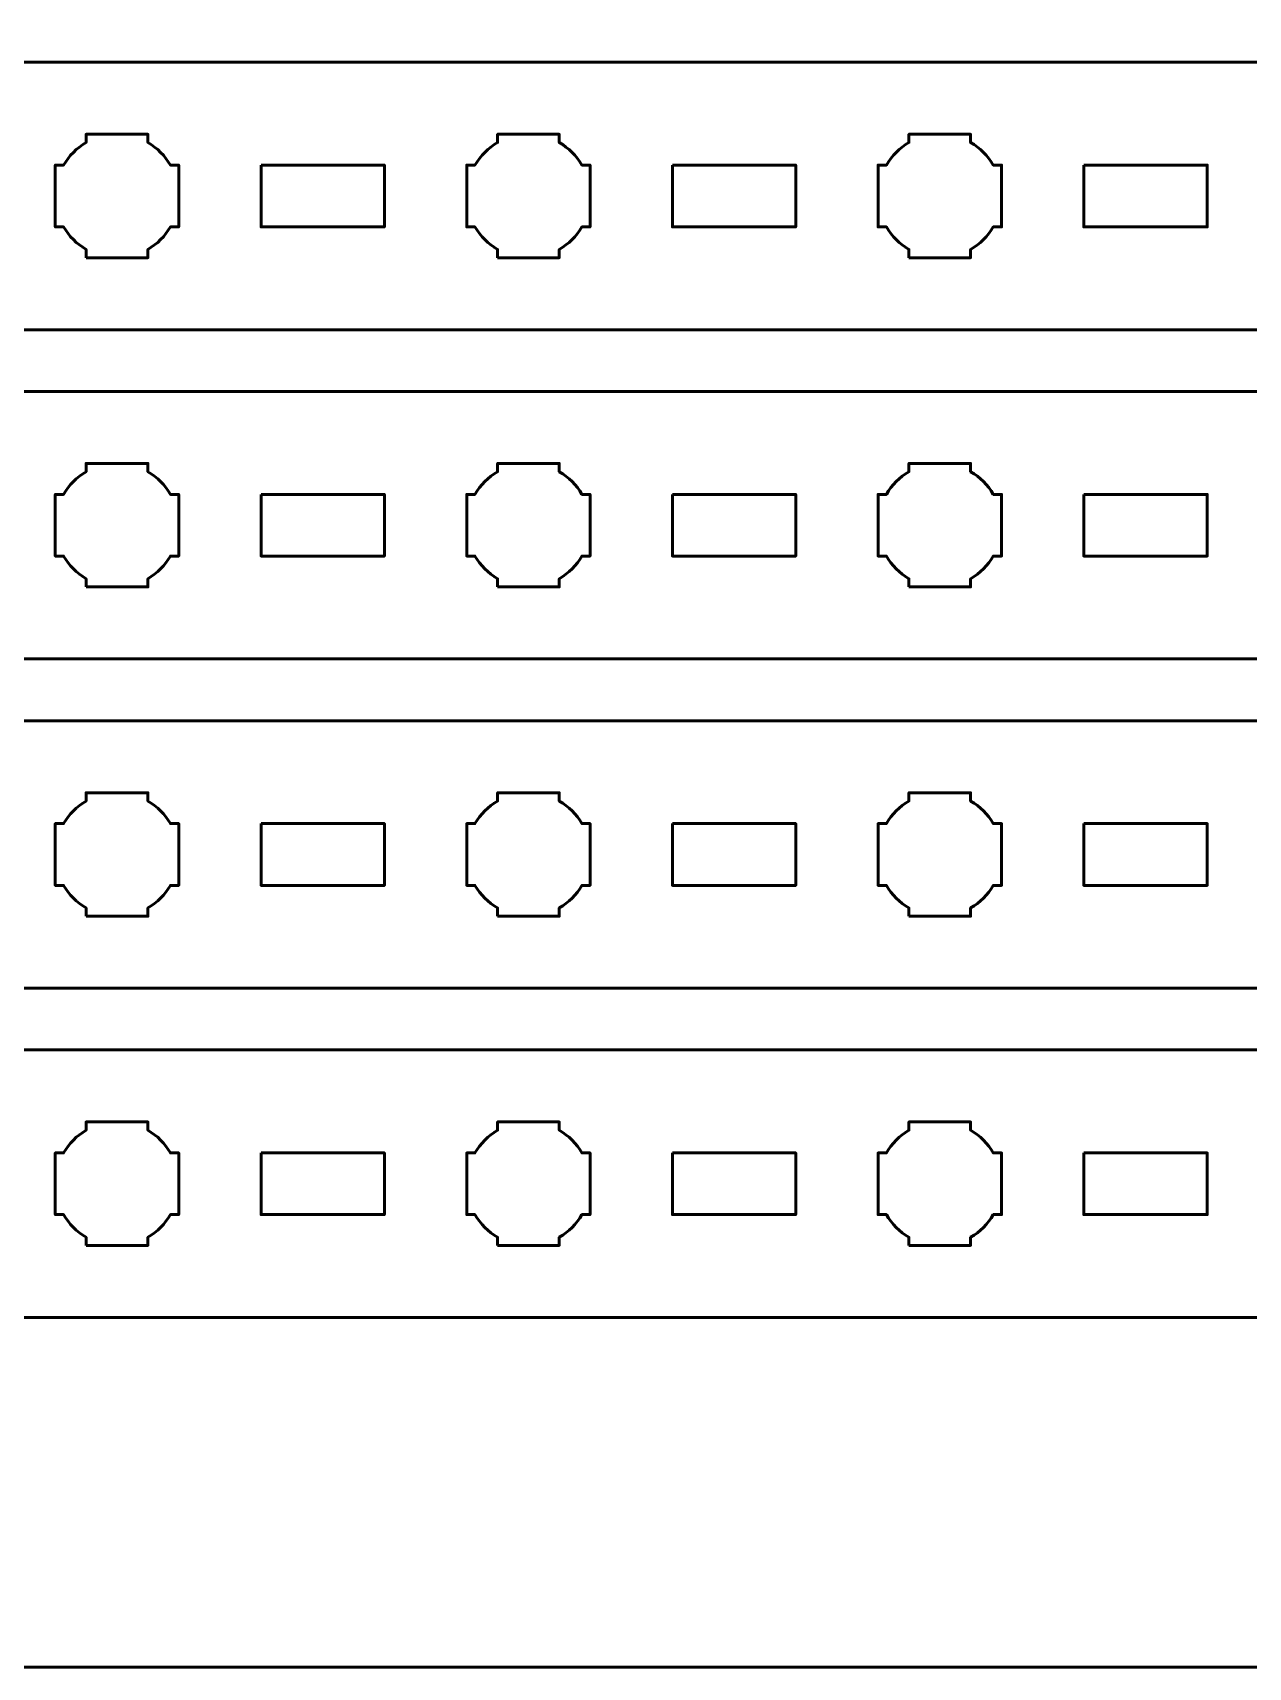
# Model space of a CAD drawing. Header units: centimetres. Extents: x -21 to 0, y -29.7 to 0.
# Drawn here: x -15.91 to -10, y -29.7 to -21.76 of the extents above; entities that cross this region are included whole.
import ezdxf

# ---------------------------------------------------------------- set-up
doc = ezdxf.new("R2010")
doc.units = ezdxf.units.CM
doc.header["$MEASUREMENT"] = 0
doc.layers.add('Layer 1', color=7, linetype='Continuous')

msp = doc.modelspace()

# ---------------------------------------------------------------- linework, layer by layer
at = {"layer": 'Layer 1', "color": 1, "lineweight": 53}
msp.add_open_spline([(-21.00003, -29.19995), (-21.00003, -29.19995), (-21.00003, -5.89992), (-21.00003, -5.89992), (-21.00003, -5.89992), (-21.00003, -5.81709), (-20.93286, -5.74992), (-20.85003, -5.74992), (-20.85003, -5.74992), (-20.7672, -5.74992), (-20.70003, -5.68275), (-20.70003, -5.59992), (-20.70003, -5.59992), (-20.70003, -5.51709), (-20.7672, -5.44992), (-20.85003, -5.44992), (-20.85003, -5.44992), (-20.93286, -5.44992), (-21.00003, -5.38275), (-21.00003, -5.29992), (-21.00003, -5.29992), (-21.00003, -5.21709), (-20.93286, -5.14992), (-20.85003, -5.14992), (-20.85003, -5.14992), (-20.7672, -5.14992), (-20.70003, -5.08275), (-20.70003, -4.99992), (-20.70003, -4.99992), (-20.70003, -4.91709), (-20.7672, -4.84992), (-20.85003, -4.84992), (-20.85003, -4.84992), (-20.93286, -4.84992), (-21.00003, -4.78275), (-21.00003, -4.69992), (-21.00003, -4.69992), (-21.00003, -4.61709), (-20.93286, -4.54992), (-20.85003, -4.54992), (-20.85003, -4.54992), (-20.7672, -4.54992), (-20.70003, -4.48275), (-20.70003, -4.39992), (-20.70003, -4.39992), (-20.70003, -4.31709), (-20.7672, -4.24992), (-20.85003, -4.24992), (-20.85003, -4.24992), (-20.93286, -4.24992), (-21.00003, -4.18275), (-21.00003, -4.09992), (-21.00003, -4.09992), (-21.00003, -4.01709), (-20.93286, -3.94992), (-20.85003, -3.94992), (-20.85003, -3.94992), (-20.7672, -3.94992), (-20.70003, -3.88275), (-20.70003, -3.79992), (-20.70003, -3.79992), (-20.70003, -3.71709), (-20.7672, -3.64992), (-20.85003, -3.64992), (-20.85003, -3.64992), (-20.93286, -3.64992), (-21.00003, -3.58275), (-21.00003, -3.49992), (-21.00003, -3.49992), (-21.00003, -3.41709), (-20.93286, -3.34992), (-20.85003, -3.34992), (-20.85003, -3.34992), (-20.7672, -3.34992), (-20.70003, -3.28275), (-20.70003, -3.19992), (-20.70003, -3.19992), (-20.70003, -3.11709), (-20.7672, -3.04992), (-20.85003, -3.04992), (-20.85003, -3.04992), (-20.93286, -3.04992), (-21.00003, -2.98275), (-21.00003, -2.89992), (-21.00003, -2.89992), (-21.00003, -2.81709), (-20.93286, -2.74992), (-20.85003, -2.74992), (-20.85003, -2.74992), (-20.7672, -2.74992), (-20.70003, -2.68275), (-20.70003, -2.59992), (-20.70003, -2.59992), (-20.70003, -2.51709), (-20.7672, -2.44992), (-20.85003, -2.44992), (-20.85003, -2.44992), (-20.93286, -2.44992), (-21.00003, -2.38275), (-21.00003, -2.29992), (-21.00003, -2.29992), (-21.00003, -2.21709), (-20.93286, -2.14992), (-20.85003, -2.14992), (-20.85003, -2.14992), (-20.7672, -2.14992), (-20.70003, -2.08275), (-20.70003, -1.99992), (-20.70003, -1.99992), (-20.70003, -1.91709), (-20.7672, -1.84992), (-20.85003, -1.84992), (-20.85003, -1.84992), (-20.93286, -1.84992), (-21.00003, -1.78275), (-21.00003, -1.69992), (-21.00003, -1.69992), (-21.00003, -1.61709), (-20.93286, -1.54992), (-20.85003, -1.54992), (-20.85003, -1.54992), (-20.7672, -1.54992), (-20.70003, -1.48275), (-20.70003, -1.39992), (-20.70003, -1.39992), (-20.70003, -1.31709), (-20.7672, -1.24992), (-20.85003, -1.24992), (-20.85003, -1.24992), (-20.93286, -1.24992), (-21.00003, -1.18275), (-21.00003, -1.09992), (-21.00003, -1.09992), (-21.00003, -1.09992), (-21.00003, -0.49992), (-21.00003, -0.49992), (-21.00003, -0.49992), (-21.00003, -0.22295), (-20.77694, 0.00004), (-20.49994, 0.00004), (-20.49994, 0.00004), (-20.49994, 0.00004), (-0.50008, 0.00004), (-0.50008, 0.00004), (-0.50008, 0.00004), (-0.22294, 0.00004), (0.00002, -0.22295), (0.00002, -0.49992), (0.00002, -0.49992), (0.00002, -0.49992), (0.00002, -29.19995), (0.00002, -29.19995), (0.00002, -29.19995), (0.00002, -29.47695), (-0.22294, -29.70004), (-0.50008, -29.70004), (-0.50008, -29.70004), (-0.50008, -29.70004), (-20.49994, -29.70004), (-20.49994, -29.70004), (-20.49994, -29.70004), (-20.77694, -29.70004), (-21.00003, -29.47695), (-21.00003, -29.19995)], degree=3, knots=[0, 0, 0, 0, 0.0243902, 0.0243902, 0.0243902, 0.0243902, 0.0487805, 0.0487805, 0.0487805, 0.0487805, 0.0731707, 0.0731707, 0.0731707, 0.0731707, 0.097561, 0.097561, 0.097561, 0.097561, 0.1219512, 0.1219512, 0.1219512, 0.1219512, 0.1463415, 0.1463415, 0.1463415, 0.1463415, 0.1707317, 0.1707317, 0.1707317, 0.1707317, 0.195122, 0.195122, 0.195122, 0.195122, 0.2195122, 0.2195122, 0.2195122, 0.2195122, 0.2439024, 0.2439024, 0.2439024, 0.2439024, 0.2682927, 0.2682927, 0.2682927, 0.2682927, 0.2926829, 0.2926829, 0.2926829, 0.2926829, 0.3170732, 0.3170732, 0.3170732, 0.3170732, 0.3414634, 0.3414634, 0.3414634, 0.3414634, 0.3658537, 0.3658537, 0.3658537, 0.3658537, 0.3902439, 0.3902439, 0.3902439, 0.3902439, 0.4146341, 0.4146341, 0.4146341, 0.4146341, 0.4390244, 0.4390244, 0.4390244, 0.4390244, 0.4634146, 0.4634146, 0.4634146, 0.4634146, 0.4878049, 0.4878049, 0.4878049, 0.4878049, 0.5121951, 0.5121951, 0.5121951, 0.5121951, 0.5365854, 0.5365854, 0.5365854, 0.5365854, 0.5609756, 0.5609756, 0.5609756, 0.5609756, 0.5853659, 0.5853659, 0.5853659, 0.5853659, 0.6097561, 0.6097561, 0.6097561, 0.6097561, 0.6341463, 0.6341463, 0.6341463, 0.6341463, 0.6585366, 0.6585366, 0.6585366, 0.6585366, 0.6829268, 0.6829268, 0.6829268, 0.6829268, 0.7073171, 0.7073171, 0.7073171, 0.7073171, 0.7317073, 0.7317073, 0.7317073, 0.7317073, 0.7560976, 0.7560976, 0.7560976, 0.7560976, 0.7804878, 0.7804878, 0.7804878, 0.7804878, 0.804878, 0.804878, 0.804878, 0.804878, 0.8292683, 0.8292683, 0.8292683, 0.8292683, 0.8536585, 0.8536585, 0.8536585, 0.8536585, 0.8780488, 0.8780488, 0.8780488, 0.8780488, 0.902439, 0.902439, 0.902439, 0.902439, 0.9268293, 0.9268293, 0.9268293, 0.9268293, 0.9512195, 0.9512195, 0.9512195, 0.9512195, 0.9756098, 0.9756098, 0.9756098, 0.9756098, 1, 1, 1, 1], dxfattribs=at)
at = {"layer": 'Layer 1', "color": 3, "lineweight": 53}
for points in [[(-19.64997, -21.89999), (-19.64997, -21.89999), (-1.35004, -21.89999), (-1.35004, -21.89999), (-1.35004, -21.89999), (-1.07304, -21.89999), (-0.84994, -22.12308), (-0.84994, -22.40008), (-0.84994, -22.40008), (-0.84994, -22.40008), (-0.84994, -22.70009), (-0.84994, -22.70009), (-0.84994, -22.70009), (-0.84994, -22.97705), (-1.07304, -23.20001), (-1.35004, -23.20001), (-1.35004, -23.20001), (-1.35004, -23.20001), (-19.64997, -23.20001), (-19.64997, -23.20001), (-19.64997, -23.20001), (-19.92697, -23.20001), (-20.15006, -22.97705), (-20.15006, -22.70009), (-20.15006, -22.70009), (-20.15006, -22.70009), (-20.15006, -22.40008), (-20.15006, -22.40008), (-20.15006, -22.40008), (-20.15006, -22.12308), (-19.92697, -21.89999), (-19.64997, -21.89999)], [(-19.64997, -23.49999), (-19.64997, -23.49999), (-1.35004, -23.49999), (-1.35004, -23.49999), (-1.35004, -23.49999), (-1.07304, -23.49999), (-0.84994, -23.72308), (-0.84994, -24.00008), (-0.84994, -24.00008), (-0.84994, -24.00008), (-0.84994, -24.30009), (-0.84994, -24.30009), (-0.84994, -24.30009), (-0.84994, -24.57705), (-1.07304, -24.80001), (-1.35004, -24.80001), (-1.35004, -24.80001), (-1.35004, -24.80001), (-19.64997, -24.80001), (-19.64997, -24.80001), (-19.64997, -24.80001), (-19.92697, -24.80001), (-20.15006, -24.57705), (-20.15006, -24.30009), (-20.15006, -24.30009), (-20.15006, -24.30009), (-20.15006, -24.00008), (-20.15006, -24.00008), (-20.15006, -24.00008), (-20.15006, -23.72308), (-19.92697, -23.49999), (-19.64997, -23.49999)], [(-19.64997, -25.09999), (-19.64997, -25.09999), (-1.35004, -25.09999), (-1.35004, -25.09999), (-1.35004, -25.09999), (-1.07304, -25.09999), (-0.84994, -25.32308), (-0.84994, -25.60008), (-0.84994, -25.60008), (-0.84994, -25.60008), (-0.84994, -25.90009), (-0.84994, -25.90009), (-0.84994, -25.90009), (-0.84994, -26.17705), (-1.07304, -26.40001), (-1.35004, -26.40001), (-1.35004, -26.40001), (-1.35004, -26.40001), (-19.64997, -26.40001), (-19.64997, -26.40001), (-19.64997, -26.40001), (-19.92697, -26.40001), (-20.15006, -26.17705), (-20.15006, -25.90009), (-20.15006, -25.90009), (-20.15006, -25.90009), (-20.15006, -25.60008), (-20.15006, -25.60008), (-20.15006, -25.60008), (-20.15006, -25.32308), (-19.92697, -25.09999), (-19.64997, -25.09999)], [(-19.64997, -26.69999), (-19.64997, -26.69999), (-1.35004, -26.69999), (-1.35004, -26.69999), (-1.35004, -26.69999), (-1.07304, -26.69999), (-0.84994, -26.92308), (-0.84994, -27.20008), (-0.84994, -27.20008), (-0.84994, -27.20008), (-0.84994, -27.50009), (-0.84994, -27.50009), (-0.84994, -27.50009), (-0.84994, -27.77705), (-1.07304, -28.00001), (-1.35004, -28.00001), (-1.35004, -28.00001), (-1.35004, -28.00001), (-19.64997, -28.00001), (-19.64997, -28.00001), (-19.64997, -28.00001), (-19.92697, -28.00001), (-20.15006, -27.77705), (-20.15006, -27.50009), (-20.15006, -27.50009), (-20.15006, -27.50009), (-20.15006, -27.20008), (-20.15006, -27.20008), (-20.15006, -27.20008), (-20.15006, -26.92308), (-19.92697, -26.69999), (-19.64997, -26.69999)]]:
    msp.add_open_spline(points, degree=3, knots=[0, 0, 0, 0, 0.125, 0.125, 0.125, 0.125, 0.25, 0.25, 0.25, 0.25, 0.375, 0.375, 0.375, 0.375, 0.5, 0.5, 0.5, 0.5, 0.625, 0.625, 0.625, 0.625, 0.75, 0.75, 0.75, 0.75, 0.875, 0.875, 0.875, 0.875, 1, 1, 1, 1], dxfattribs=at)
at = {"layer": 'Layer 1', "lineweight": 53}
for points, knots in [([(-15.6501, -22.85002), (-15.6501, -22.85002), (-15.6501, -22.80991), (-15.6501, -22.80991), (-15.6501, -22.80991), (-15.69557, -22.78359), (-15.73346, -22.74556), (-15.75992, -22.70009), (-15.75992, -22.70009), (-15.75992, -22.70009), (-15.80003, -22.70009), (-15.80003, -22.70009), (-15.80003, -22.70009), (-15.80003, -22.70009), (-15.80003, -22.55001), (-15.80003, -22.55001), (-15.80003, -22.55001), (-15.80003, -22.55001), (-15.80003, -22.40008), (-15.80003, -22.40008), (-15.80003, -22.40008), (-15.80003, -22.40008), (-15.75992, -22.40008), (-15.75992, -22.40008), (-15.75992, -22.40008), (-15.73346, -22.35447), (-15.69557, -22.31655), (-15.6501, -22.29023), (-15.6501, -22.29023), (-15.6501, -22.29023), (-15.6501, -22.25001), (-15.6501, -22.25001), (-15.6501, -22.25001), (-15.6501, -22.25001), (-15.50003, -22.25001), (-15.50003, -22.25001), (-15.50003, -22.25001), (-15.50003, -22.25001), (-15.3501, -22.25001), (-15.3501, -22.25001), (-15.3501, -22.25001), (-15.3501, -22.25001), (-15.3501, -22.29023), (-15.3501, -22.29023), (-15.3501, -22.29023), (-15.30448, -22.31655), (-15.26656, -22.35447), (-15.24024, -22.40008), (-15.24024, -22.40008), (-15.24024, -22.40008), (-15.20003, -22.40008), (-15.20003, -22.40008), (-15.20003, -22.40008), (-15.20003, -22.40008), (-15.20003, -22.55001), (-15.20003, -22.55001), (-15.20003, -22.55001), (-15.20003, -22.55001), (-15.20003, -22.70009), (-15.20003, -22.70009), (-15.20003, -22.70009), (-15.20003, -22.70009), (-15.24024, -22.70009), (-15.24024, -22.70009), (-15.24024, -22.70009), (-15.26656, -22.74556), (-15.30448, -22.78359), (-15.3501, -22.80991), (-15.3501, -22.80991), (-15.3501, -22.80991), (-15.3501, -22.85002), (-15.3501, -22.85002), (-15.3501, -22.85002), (-15.3501, -22.85002), (-15.50003, -22.85002), (-15.50003, -22.85002), (-15.50003, -22.85002), (-15.50003, -22.85002), (-15.6501, -22.85002), (-15.6501, -22.85002)], [0, 0, 0, 0, 0.05, 0.05, 0.05, 0.05, 0.1, 0.1, 0.1, 0.1, 0.15, 0.15, 0.15, 0.15, 0.2, 0.2, 0.2, 0.2, 0.25, 0.25, 0.25, 0.25, 0.3, 0.3, 0.3, 0.3, 0.35, 0.35, 0.35, 0.35, 0.4, 0.4, 0.4, 0.4, 0.45, 0.45, 0.45, 0.45, 0.5, 0.5, 0.5, 0.5, 0.55, 0.55, 0.55, 0.55, 0.6, 0.6, 0.6, 0.6, 0.65, 0.65, 0.65, 0.65, 0.7, 0.7, 0.7, 0.7, 0.75, 0.75, 0.75, 0.75, 0.8, 0.8, 0.8, 0.8, 0.85, 0.85, 0.85, 0.85, 0.9, 0.9, 0.9, 0.9, 0.95, 0.95, 0.95, 0.95, 1, 1, 1, 1]), ([(-13.64999, -22.85002), (-13.64999, -22.85002), (-13.64999, -22.80991), (-13.64999, -22.80991), (-13.64999, -22.80991), (-13.69561, -22.78359), (-13.73349, -22.74556), (-13.75981, -22.70009), (-13.75981, -22.70009), (-13.75981, -22.70009), (-13.80006, -22.70009), (-13.80006, -22.70009), (-13.80006, -22.70009), (-13.80006, -22.70009), (-13.80006, -22.55001), (-13.80006, -22.55001), (-13.80006, -22.55001), (-13.80006, -22.55001), (-13.80006, -22.40008), (-13.80006, -22.40008), (-13.80006, -22.40008), (-13.80006, -22.40008), (-13.75981, -22.40008), (-13.75981, -22.40008), (-13.75981, -22.40008), (-13.73349, -22.35447), (-13.69561, -22.31655), (-13.64999, -22.29023), (-13.64999, -22.29023), (-13.64999, -22.29023), (-13.64999, -22.25001), (-13.64999, -22.25001), (-13.64999, -22.25001), (-13.64999, -22.25001), (-13.50006, -22.25001), (-13.50006, -22.25001), (-13.50006, -22.25001), (-13.50006, -22.25001), (-13.34999, -22.25001), (-13.34999, -22.25001), (-13.34999, -22.25001), (-13.34999, -22.25001), (-13.34999, -22.29023), (-13.34999, -22.29023), (-13.34999, -22.29023), (-13.30452, -22.31655), (-13.26649, -22.35447), (-13.24017, -22.40008), (-13.24017, -22.40008), (-13.24017, -22.40008), (-13.20006, -22.40008), (-13.20006, -22.40008), (-13.20006, -22.40008), (-13.20006, -22.40008), (-13.20006, -22.55001), (-13.20006, -22.55001), (-13.20006, -22.55001), (-13.20006, -22.55001), (-13.20006, -22.70009), (-13.20006, -22.70009), (-13.20006, -22.70009), (-13.20006, -22.70009), (-13.24017, -22.70009), (-13.24017, -22.70009), (-13.24017, -22.70009), (-13.26649, -22.74556), (-13.30452, -22.78359), (-13.34999, -22.80991), (-13.34999, -22.80991), (-13.34999, -22.80991), (-13.34999, -22.85002), (-13.34999, -22.85002), (-13.34999, -22.85002), (-13.34999, -22.85002), (-13.50006, -22.85002), (-13.50006, -22.85002), (-13.50006, -22.85002), (-13.50006, -22.85002), (-13.64999, -22.85002), (-13.64999, -22.85002)], [0, 0, 0, 0, 0.05, 0.05, 0.05, 0.05, 0.1, 0.1, 0.1, 0.1, 0.15, 0.15, 0.15, 0.15, 0.2, 0.2, 0.2, 0.2, 0.25, 0.25, 0.25, 0.25, 0.3, 0.3, 0.3, 0.3, 0.35, 0.35, 0.35, 0.35, 0.4, 0.4, 0.4, 0.4, 0.45, 0.45, 0.45, 0.45, 0.5, 0.5, 0.5, 0.5, 0.55, 0.55, 0.55, 0.55, 0.6, 0.6, 0.6, 0.6, 0.65, 0.65, 0.65, 0.65, 0.7, 0.7, 0.7, 0.7, 0.75, 0.75, 0.75, 0.75, 0.8, 0.8, 0.8, 0.8, 0.85, 0.85, 0.85, 0.85, 0.9, 0.9, 0.9, 0.9, 0.95, 0.95, 0.95, 0.95, 1, 1, 1, 1]), ([(-11.65006, -22.85002), (-11.65006, -22.85002), (-11.65006, -22.80991), (-11.65006, -22.80991), (-11.65006, -22.80991), (-11.69553, -22.78359), (-11.73356, -22.74556), (-11.75988, -22.70009), (-11.75988, -22.70009), (-11.75988, -22.70009), (-11.79999, -22.70009), (-11.79999, -22.70009), (-11.79999, -22.70009), (-11.79999, -22.70009), (-11.79999, -22.55001), (-11.79999, -22.55001), (-11.79999, -22.55001), (-11.79999, -22.55001), (-11.79999, -22.40008), (-11.79999, -22.40008), (-11.79999, -22.40008), (-11.79999, -22.40008), (-11.75988, -22.40008), (-11.75988, -22.40008), (-11.75988, -22.40008), (-11.73356, -22.35447), (-11.69553, -22.31655), (-11.65006, -22.29023), (-11.65006, -22.29023), (-11.65006, -22.29023), (-11.65006, -22.25001), (-11.65006, -22.25001), (-11.65006, -22.25001), (-11.65006, -22.25001), (-11.49999, -22.25001), (-11.49999, -22.25001), (-11.49999, -22.25001), (-11.49999, -22.25001), (-11.35006, -22.25001), (-11.35006, -22.25001), (-11.35006, -22.25001), (-11.35006, -22.25001), (-11.35006, -22.29023), (-11.35006, -22.29023), (-11.35006, -22.29023), (-11.30444, -22.31655), (-11.26655, -22.35447), (-11.24024, -22.40008), (-11.24024, -22.40008), (-11.24024, -22.40008), (-11.19999, -22.40008), (-11.19999, -22.40008), (-11.19999, -22.40008), (-11.19999, -22.40008), (-11.19999, -22.55001), (-11.19999, -22.55001), (-11.19999, -22.55001), (-11.19999, -22.55001), (-11.19999, -22.70009), (-11.19999, -22.70009), (-11.19999, -22.70009), (-11.19999, -22.70009), (-11.24024, -22.70009), (-11.24024, -22.70009), (-11.24024, -22.70009), (-11.26655, -22.74556), (-11.30444, -22.78359), (-11.35006, -22.80991), (-11.35006, -22.80991), (-11.35006, -22.80991), (-11.35006, -22.85002), (-11.35006, -22.85002), (-11.35006, -22.85002), (-11.35006, -22.85002), (-11.49999, -22.85002), (-11.49999, -22.85002), (-11.49999, -22.85002), (-11.49999, -22.85002), (-11.65006, -22.85002), (-11.65006, -22.85002)], [0, 0, 0, 0, 0.05, 0.05, 0.05, 0.05, 0.1, 0.1, 0.1, 0.1, 0.15, 0.15, 0.15, 0.15, 0.2, 0.2, 0.2, 0.2, 0.25, 0.25, 0.25, 0.25, 0.3, 0.3, 0.3, 0.3, 0.35, 0.35, 0.35, 0.35, 0.4, 0.4, 0.4, 0.4, 0.45, 0.45, 0.45, 0.45, 0.5, 0.5, 0.5, 0.5, 0.55, 0.55, 0.55, 0.55, 0.6, 0.6, 0.6, 0.6, 0.65, 0.65, 0.65, 0.65, 0.7, 0.7, 0.7, 0.7, 0.75, 0.75, 0.75, 0.75, 0.8, 0.8, 0.8, 0.8, 0.85, 0.85, 0.85, 0.85, 0.9, 0.9, 0.9, 0.9, 0.95, 0.95, 0.95, 0.95, 1, 1, 1, 1]), ([(-14.79998, -22.40008), (-14.79998, -22.40008), (-14.19997, -22.40008), (-14.19997, -22.40008), (-14.19997, -22.40008), (-14.19997, -22.40008), (-14.19997, -22.70009), (-14.19997, -22.70009), (-14.19997, -22.70009), (-14.19997, -22.70009), (-14.79998, -22.70009), (-14.79998, -22.70009), (-14.79998, -22.70009), (-14.79998, -22.70009), (-14.79998, -22.40008), (-14.79998, -22.40008)], [0, 0, 0, 0, 0.25, 0.25, 0.25, 0.25, 0.5, 0.5, 0.5, 0.5, 0.75, 0.75, 0.75, 0.75, 1, 1, 1, 1]), ([(-12.80001, -22.40008), (-12.80001, -22.40008), (-12.2, -22.40008), (-12.2, -22.40008), (-12.2, -22.40008), (-12.2, -22.40008), (-12.2, -22.70009), (-12.2, -22.70009), (-12.2, -22.70009), (-12.2, -22.70009), (-12.80001, -22.70009), (-12.80001, -22.70009), (-12.80001, -22.70009), (-12.80001, -22.70009), (-12.80001, -22.40008), (-12.80001, -22.40008)], [0, 0, 0, 0, 0.25, 0.25, 0.25, 0.25, 0.5, 0.5, 0.5, 0.5, 0.75, 0.75, 0.75, 0.75, 1, 1, 1, 1]), ([(-10.80008, -22.40008), (-10.80008, -22.40008), (-10.20007, -22.40008), (-10.20007, -22.40008), (-10.20007, -22.40008), (-10.20007, -22.40008), (-10.20007, -22.70009), (-10.20007, -22.70009), (-10.20007, -22.70009), (-10.20007, -22.70009), (-10.80008, -22.70009), (-10.80008, -22.70009), (-10.80008, -22.70009), (-10.80008, -22.70009), (-10.80008, -22.40008), (-10.80008, -22.40008)], [0, 0, 0, 0, 0.25, 0.25, 0.25, 0.25, 0.5, 0.5, 0.5, 0.5, 0.75, 0.75, 0.75, 0.75, 1, 1, 1, 1]), ([(-15.6501, -24.45002), (-15.6501, -24.45002), (-15.6501, -24.40991), (-15.6501, -24.40991), (-15.6501, -24.40991), (-15.69557, -24.38359), (-15.73346, -24.34556), (-15.75992, -24.30009), (-15.75992, -24.30009), (-15.75992, -24.30009), (-15.80003, -24.30009), (-15.80003, -24.30009), (-15.80003, -24.30009), (-15.80003, -24.30009), (-15.80003, -24.15001), (-15.80003, -24.15001), (-15.80003, -24.15001), (-15.80003, -24.15001), (-15.80003, -24.00008), (-15.80003, -24.00008), (-15.80003, -24.00008), (-15.80003, -24.00008), (-15.75992, -24.00008), (-15.75992, -24.00008), (-15.75992, -24.00008), (-15.73346, -23.95447), (-15.69557, -23.91655), (-15.6501, -23.89023), (-15.6501, -23.89023), (-15.6501, -23.89023), (-15.6501, -23.85001), (-15.6501, -23.85001), (-15.6501, -23.85001), (-15.6501, -23.85001), (-15.50003, -23.85001), (-15.50003, -23.85001), (-15.50003, -23.85001), (-15.50003, -23.85001), (-15.3501, -23.85001), (-15.3501, -23.85001), (-15.3501, -23.85001), (-15.3501, -23.85001), (-15.3501, -23.89023), (-15.3501, -23.89023), (-15.3501, -23.89023), (-15.30448, -23.91655), (-15.26656, -23.95447), (-15.24024, -24.00008), (-15.24024, -24.00008), (-15.24024, -24.00008), (-15.20003, -24.00008), (-15.20003, -24.00008), (-15.20003, -24.00008), (-15.20003, -24.00008), (-15.20003, -24.15001), (-15.20003, -24.15001), (-15.20003, -24.15001), (-15.20003, -24.15001), (-15.20003, -24.30009), (-15.20003, -24.30009), (-15.20003, -24.30009), (-15.20003, -24.30009), (-15.24024, -24.30009), (-15.24024, -24.30009), (-15.24024, -24.30009), (-15.26656, -24.34556), (-15.30448, -24.38359), (-15.3501, -24.40991), (-15.3501, -24.40991), (-15.3501, -24.40991), (-15.3501, -24.45002), (-15.3501, -24.45002), (-15.3501, -24.45002), (-15.3501, -24.45002), (-15.50003, -24.45002), (-15.50003, -24.45002), (-15.50003, -24.45002), (-15.50003, -24.45002), (-15.6501, -24.45002), (-15.6501, -24.45002)], [0, 0, 0, 0, 0.05, 0.05, 0.05, 0.05, 0.1, 0.1, 0.1, 0.1, 0.15, 0.15, 0.15, 0.15, 0.2, 0.2, 0.2, 0.2, 0.25, 0.25, 0.25, 0.25, 0.3, 0.3, 0.3, 0.3, 0.35, 0.35, 0.35, 0.35, 0.4, 0.4, 0.4, 0.4, 0.45, 0.45, 0.45, 0.45, 0.5, 0.5, 0.5, 0.5, 0.55, 0.55, 0.55, 0.55, 0.6, 0.6, 0.6, 0.6, 0.65, 0.65, 0.65, 0.65, 0.7, 0.7, 0.7, 0.7, 0.75, 0.75, 0.75, 0.75, 0.8, 0.8, 0.8, 0.8, 0.85, 0.85, 0.85, 0.85, 0.9, 0.9, 0.9, 0.9, 0.95, 0.95, 0.95, 0.95, 1, 1, 1, 1]), ([(-13.64999, -24.45002), (-13.64999, -24.45002), (-13.64999, -24.40991), (-13.64999, -24.40991), (-13.64999, -24.40991), (-13.69561, -24.38359), (-13.73349, -24.34556), (-13.75981, -24.30009), (-13.75981, -24.30009), (-13.75981, -24.30009), (-13.80006, -24.30009), (-13.80006, -24.30009), (-13.80006, -24.30009), (-13.80006, -24.30009), (-13.80006, -24.15001), (-13.80006, -24.15001), (-13.80006, -24.15001), (-13.80006, -24.15001), (-13.80006, -24.00008), (-13.80006, -24.00008), (-13.80006, -24.00008), (-13.80006, -24.00008), (-13.75981, -24.00008), (-13.75981, -24.00008), (-13.75981, -24.00008), (-13.73349, -23.95447), (-13.69561, -23.91655), (-13.64999, -23.89023), (-13.64999, -23.89023), (-13.64999, -23.89023), (-13.64999, -23.85001), (-13.64999, -23.85001), (-13.64999, -23.85001), (-13.64999, -23.85001), (-13.50006, -23.85001), (-13.50006, -23.85001), (-13.50006, -23.85001), (-13.50006, -23.85001), (-13.34999, -23.85001), (-13.34999, -23.85001), (-13.34999, -23.85001), (-13.34999, -23.85001), (-13.34999, -23.89023), (-13.34999, -23.89023), (-13.34999, -23.89023), (-13.30452, -23.91655), (-13.26649, -23.95447), (-13.24017, -24.00008), (-13.24017, -24.00008), (-13.24017, -24.00008), (-13.20006, -24.00008), (-13.20006, -24.00008), (-13.20006, -24.00008), (-13.20006, -24.00008), (-13.20006, -24.15001), (-13.20006, -24.15001), (-13.20006, -24.15001), (-13.20006, -24.15001), (-13.20006, -24.30009), (-13.20006, -24.30009), (-13.20006, -24.30009), (-13.20006, -24.30009), (-13.24017, -24.30009), (-13.24017, -24.30009), (-13.24017, -24.30009), (-13.26649, -24.34556), (-13.30452, -24.38359), (-13.34999, -24.40991), (-13.34999, -24.40991), (-13.34999, -24.40991), (-13.34999, -24.45002), (-13.34999, -24.45002), (-13.34999, -24.45002), (-13.34999, -24.45002), (-13.50006, -24.45002), (-13.50006, -24.45002), (-13.50006, -24.45002), (-13.50006, -24.45002), (-13.64999, -24.45002), (-13.64999, -24.45002)], [0, 0, 0, 0, 0.05, 0.05, 0.05, 0.05, 0.1, 0.1, 0.1, 0.1, 0.15, 0.15, 0.15, 0.15, 0.2, 0.2, 0.2, 0.2, 0.25, 0.25, 0.25, 0.25, 0.3, 0.3, 0.3, 0.3, 0.35, 0.35, 0.35, 0.35, 0.4, 0.4, 0.4, 0.4, 0.45, 0.45, 0.45, 0.45, 0.5, 0.5, 0.5, 0.5, 0.55, 0.55, 0.55, 0.55, 0.6, 0.6, 0.6, 0.6, 0.65, 0.65, 0.65, 0.65, 0.7, 0.7, 0.7, 0.7, 0.75, 0.75, 0.75, 0.75, 0.8, 0.8, 0.8, 0.8, 0.85, 0.85, 0.85, 0.85, 0.9, 0.9, 0.9, 0.9, 0.95, 0.95, 0.95, 0.95, 1, 1, 1, 1]), ([(-11.65006, -24.45002), (-11.65006, -24.45002), (-11.65006, -24.40991), (-11.65006, -24.40991), (-11.65006, -24.40991), (-11.69553, -24.38359), (-11.73356, -24.34556), (-11.75988, -24.30009), (-11.75988, -24.30009), (-11.75988, -24.30009), (-11.79999, -24.30009), (-11.79999, -24.30009), (-11.79999, -24.30009), (-11.79999, -24.30009), (-11.79999, -24.15001), (-11.79999, -24.15001), (-11.79999, -24.15001), (-11.79999, -24.15001), (-11.79999, -24.00008), (-11.79999, -24.00008), (-11.79999, -24.00008), (-11.79999, -24.00008), (-11.75988, -24.00008), (-11.75988, -24.00008), (-11.75988, -24.00008), (-11.73356, -23.95447), (-11.69553, -23.91655), (-11.65006, -23.89023), (-11.65006, -23.89023), (-11.65006, -23.89023), (-11.65006, -23.85001), (-11.65006, -23.85001), (-11.65006, -23.85001), (-11.65006, -23.85001), (-11.49999, -23.85001), (-11.49999, -23.85001), (-11.49999, -23.85001), (-11.49999, -23.85001), (-11.35006, -23.85001), (-11.35006, -23.85001), (-11.35006, -23.85001), (-11.35006, -23.85001), (-11.35006, -23.89023), (-11.35006, -23.89023), (-11.35006, -23.89023), (-11.30444, -23.91655), (-11.26655, -23.95447), (-11.24024, -24.00008), (-11.24024, -24.00008), (-11.24024, -24.00008), (-11.19999, -24.00008), (-11.19999, -24.00008), (-11.19999, -24.00008), (-11.19999, -24.00008), (-11.19999, -24.15001), (-11.19999, -24.15001), (-11.19999, -24.15001), (-11.19999, -24.15001), (-11.19999, -24.30009), (-11.19999, -24.30009), (-11.19999, -24.30009), (-11.19999, -24.30009), (-11.24024, -24.30009), (-11.24024, -24.30009), (-11.24024, -24.30009), (-11.26655, -24.34556), (-11.30444, -24.38359), (-11.35006, -24.40991), (-11.35006, -24.40991), (-11.35006, -24.40991), (-11.35006, -24.45002), (-11.35006, -24.45002), (-11.35006, -24.45002), (-11.35006, -24.45002), (-11.49999, -24.45002), (-11.49999, -24.45002), (-11.49999, -24.45002), (-11.49999, -24.45002), (-11.65006, -24.45002), (-11.65006, -24.45002)], [0, 0, 0, 0, 0.05, 0.05, 0.05, 0.05, 0.1, 0.1, 0.1, 0.1, 0.15, 0.15, 0.15, 0.15, 0.2, 0.2, 0.2, 0.2, 0.25, 0.25, 0.25, 0.25, 0.3, 0.3, 0.3, 0.3, 0.35, 0.35, 0.35, 0.35, 0.4, 0.4, 0.4, 0.4, 0.45, 0.45, 0.45, 0.45, 0.5, 0.5, 0.5, 0.5, 0.55, 0.55, 0.55, 0.55, 0.6, 0.6, 0.6, 0.6, 0.65, 0.65, 0.65, 0.65, 0.7, 0.7, 0.7, 0.7, 0.75, 0.75, 0.75, 0.75, 0.8, 0.8, 0.8, 0.8, 0.85, 0.85, 0.85, 0.85, 0.9, 0.9, 0.9, 0.9, 0.95, 0.95, 0.95, 0.95, 1, 1, 1, 1]), ([(-14.79998, -24.00008), (-14.79998, -24.00008), (-14.19997, -24.00008), (-14.19997, -24.00008), (-14.19997, -24.00008), (-14.19997, -24.00008), (-14.19997, -24.30009), (-14.19997, -24.30009), (-14.19997, -24.30009), (-14.19997, -24.30009), (-14.79998, -24.30009), (-14.79998, -24.30009), (-14.79998, -24.30009), (-14.79998, -24.30009), (-14.79998, -24.00008), (-14.79998, -24.00008)], [0, 0, 0, 0, 0.25, 0.25, 0.25, 0.25, 0.5, 0.5, 0.5, 0.5, 0.75, 0.75, 0.75, 0.75, 1, 1, 1, 1]), ([(-12.80001, -24.00008), (-12.80001, -24.00008), (-12.2, -24.00008), (-12.2, -24.00008), (-12.2, -24.00008), (-12.2, -24.00008), (-12.2, -24.30009), (-12.2, -24.30009), (-12.2, -24.30009), (-12.2, -24.30009), (-12.80001, -24.30009), (-12.80001, -24.30009), (-12.80001, -24.30009), (-12.80001, -24.30009), (-12.80001, -24.00008), (-12.80001, -24.00008)], [0, 0, 0, 0, 0.25, 0.25, 0.25, 0.25, 0.5, 0.5, 0.5, 0.5, 0.75, 0.75, 0.75, 0.75, 1, 1, 1, 1]), ([(-10.80008, -24.00008), (-10.80008, -24.00008), (-10.20007, -24.00008), (-10.20007, -24.00008), (-10.20007, -24.00008), (-10.20007, -24.00008), (-10.20007, -24.30009), (-10.20007, -24.30009), (-10.20007, -24.30009), (-10.20007, -24.30009), (-10.80008, -24.30009), (-10.80008, -24.30009), (-10.80008, -24.30009), (-10.80008, -24.30009), (-10.80008, -24.00008), (-10.80008, -24.00008)], [0, 0, 0, 0, 0.25, 0.25, 0.25, 0.25, 0.5, 0.5, 0.5, 0.5, 0.75, 0.75, 0.75, 0.75, 1, 1, 1, 1]), ([(-15.6501, -26.05002), (-15.6501, -26.05002), (-15.6501, -26.00991), (-15.6501, -26.00991), (-15.6501, -26.00991), (-15.69557, -25.98359), (-15.73346, -25.94556), (-15.75992, -25.90009), (-15.75992, -25.90009), (-15.75992, -25.90009), (-15.80003, -25.90009), (-15.80003, -25.90009), (-15.80003, -25.90009), (-15.80003, -25.90009), (-15.80003, -25.75001), (-15.80003, -25.75001), (-15.80003, -25.75001), (-15.80003, -25.75001), (-15.80003, -25.60008), (-15.80003, -25.60008), (-15.80003, -25.60008), (-15.80003, -25.60008), (-15.75992, -25.60008), (-15.75992, -25.60008), (-15.75992, -25.60008), (-15.73346, -25.55447), (-15.69557, -25.51655), (-15.6501, -25.49023), (-15.6501, -25.49023), (-15.6501, -25.49023), (-15.6501, -25.45001), (-15.6501, -25.45001), (-15.6501, -25.45001), (-15.6501, -25.45001), (-15.50003, -25.45001), (-15.50003, -25.45001), (-15.50003, -25.45001), (-15.50003, -25.45001), (-15.3501, -25.45001), (-15.3501, -25.45001), (-15.3501, -25.45001), (-15.3501, -25.45001), (-15.3501, -25.49023), (-15.3501, -25.49023), (-15.3501, -25.49023), (-15.30448, -25.51655), (-15.26656, -25.55447), (-15.24024, -25.60008), (-15.24024, -25.60008), (-15.24024, -25.60008), (-15.20003, -25.60008), (-15.20003, -25.60008), (-15.20003, -25.60008), (-15.20003, -25.60008), (-15.20003, -25.75001), (-15.20003, -25.75001), (-15.20003, -25.75001), (-15.20003, -25.75001), (-15.20003, -25.90009), (-15.20003, -25.90009), (-15.20003, -25.90009), (-15.20003, -25.90009), (-15.24024, -25.90009), (-15.24024, -25.90009), (-15.24024, -25.90009), (-15.26656, -25.94556), (-15.30448, -25.98359), (-15.3501, -26.00991), (-15.3501, -26.00991), (-15.3501, -26.00991), (-15.3501, -26.05002), (-15.3501, -26.05002), (-15.3501, -26.05002), (-15.3501, -26.05002), (-15.50003, -26.05002), (-15.50003, -26.05002), (-15.50003, -26.05002), (-15.50003, -26.05002), (-15.6501, -26.05002), (-15.6501, -26.05002)], [0, 0, 0, 0, 0.05, 0.05, 0.05, 0.05, 0.1, 0.1, 0.1, 0.1, 0.15, 0.15, 0.15, 0.15, 0.2, 0.2, 0.2, 0.2, 0.25, 0.25, 0.25, 0.25, 0.3, 0.3, 0.3, 0.3, 0.35, 0.35, 0.35, 0.35, 0.4, 0.4, 0.4, 0.4, 0.45, 0.45, 0.45, 0.45, 0.5, 0.5, 0.5, 0.5, 0.55, 0.55, 0.55, 0.55, 0.6, 0.6, 0.6, 0.6, 0.65, 0.65, 0.65, 0.65, 0.7, 0.7, 0.7, 0.7, 0.75, 0.75, 0.75, 0.75, 0.8, 0.8, 0.8, 0.8, 0.85, 0.85, 0.85, 0.85, 0.9, 0.9, 0.9, 0.9, 0.95, 0.95, 0.95, 0.95, 1, 1, 1, 1]), ([(-13.64999, -26.05002), (-13.64999, -26.05002), (-13.64999, -26.00991), (-13.64999, -26.00991), (-13.64999, -26.00991), (-13.69561, -25.98359), (-13.73349, -25.94556), (-13.75981, -25.90009), (-13.75981, -25.90009), (-13.75981, -25.90009), (-13.80006, -25.90009), (-13.80006, -25.90009), (-13.80006, -25.90009), (-13.80006, -25.90009), (-13.80006, -25.75001), (-13.80006, -25.75001), (-13.80006, -25.75001), (-13.80006, -25.75001), (-13.80006, -25.60008), (-13.80006, -25.60008), (-13.80006, -25.60008), (-13.80006, -25.60008), (-13.75981, -25.60008), (-13.75981, -25.60008), (-13.75981, -25.60008), (-13.73349, -25.55447), (-13.69561, -25.51655), (-13.64999, -25.49023), (-13.64999, -25.49023), (-13.64999, -25.49023), (-13.64999, -25.45001), (-13.64999, -25.45001), (-13.64999, -25.45001), (-13.64999, -25.45001), (-13.50006, -25.45001), (-13.50006, -25.45001), (-13.50006, -25.45001), (-13.50006, -25.45001), (-13.34999, -25.45001), (-13.34999, -25.45001), (-13.34999, -25.45001), (-13.34999, -25.45001), (-13.34999, -25.49023), (-13.34999, -25.49023), (-13.34999, -25.49023), (-13.30452, -25.51655), (-13.26649, -25.55447), (-13.24017, -25.60008), (-13.24017, -25.60008), (-13.24017, -25.60008), (-13.20006, -25.60008), (-13.20006, -25.60008), (-13.20006, -25.60008), (-13.20006, -25.60008), (-13.20006, -25.75001), (-13.20006, -25.75001), (-13.20006, -25.75001), (-13.20006, -25.75001), (-13.20006, -25.90009), (-13.20006, -25.90009), (-13.20006, -25.90009), (-13.20006, -25.90009), (-13.24017, -25.90009), (-13.24017, -25.90009), (-13.24017, -25.90009), (-13.26649, -25.94556), (-13.30452, -25.98359), (-13.34999, -26.00991), (-13.34999, -26.00991), (-13.34999, -26.00991), (-13.34999, -26.05002), (-13.34999, -26.05002), (-13.34999, -26.05002), (-13.34999, -26.05002), (-13.50006, -26.05002), (-13.50006, -26.05002), (-13.50006, -26.05002), (-13.50006, -26.05002), (-13.64999, -26.05002), (-13.64999, -26.05002)], [0, 0, 0, 0, 0.05, 0.05, 0.05, 0.05, 0.1, 0.1, 0.1, 0.1, 0.15, 0.15, 0.15, 0.15, 0.2, 0.2, 0.2, 0.2, 0.25, 0.25, 0.25, 0.25, 0.3, 0.3, 0.3, 0.3, 0.35, 0.35, 0.35, 0.35, 0.4, 0.4, 0.4, 0.4, 0.45, 0.45, 0.45, 0.45, 0.5, 0.5, 0.5, 0.5, 0.55, 0.55, 0.55, 0.55, 0.6, 0.6, 0.6, 0.6, 0.65, 0.65, 0.65, 0.65, 0.7, 0.7, 0.7, 0.7, 0.75, 0.75, 0.75, 0.75, 0.8, 0.8, 0.8, 0.8, 0.85, 0.85, 0.85, 0.85, 0.9, 0.9, 0.9, 0.9, 0.95, 0.95, 0.95, 0.95, 1, 1, 1, 1]), ([(-11.65006, -26.05002), (-11.65006, -26.05002), (-11.65006, -26.00991), (-11.65006, -26.00991), (-11.65006, -26.00991), (-11.69553, -25.98359), (-11.73356, -25.94556), (-11.75988, -25.90009), (-11.75988, -25.90009), (-11.75988, -25.90009), (-11.79999, -25.90009), (-11.79999, -25.90009), (-11.79999, -25.90009), (-11.79999, -25.90009), (-11.79999, -25.75001), (-11.79999, -25.75001), (-11.79999, -25.75001), (-11.79999, -25.75001), (-11.79999, -25.60008), (-11.79999, -25.60008), (-11.79999, -25.60008), (-11.79999, -25.60008), (-11.75988, -25.60008), (-11.75988, -25.60008), (-11.75988, -25.60008), (-11.73356, -25.55447), (-11.69553, -25.51655), (-11.65006, -25.49023), (-11.65006, -25.49023), (-11.65006, -25.49023), (-11.65006, -25.45001), (-11.65006, -25.45001), (-11.65006, -25.45001), (-11.65006, -25.45001), (-11.49999, -25.45001), (-11.49999, -25.45001), (-11.49999, -25.45001), (-11.49999, -25.45001), (-11.35006, -25.45001), (-11.35006, -25.45001), (-11.35006, -25.45001), (-11.35006, -25.45001), (-11.35006, -25.49023), (-11.35006, -25.49023), (-11.35006, -25.49023), (-11.30444, -25.51655), (-11.26655, -25.55447), (-11.24024, -25.60008), (-11.24024, -25.60008), (-11.24024, -25.60008), (-11.19999, -25.60008), (-11.19999, -25.60008), (-11.19999, -25.60008), (-11.19999, -25.60008), (-11.19999, -25.75001), (-11.19999, -25.75001), (-11.19999, -25.75001), (-11.19999, -25.75001), (-11.19999, -25.90009), (-11.19999, -25.90009), (-11.19999, -25.90009), (-11.19999, -25.90009), (-11.24024, -25.90009), (-11.24024, -25.90009), (-11.24024, -25.90009), (-11.26655, -25.94556), (-11.30444, -25.98359), (-11.35006, -26.00991), (-11.35006, -26.00991), (-11.35006, -26.00991), (-11.35006, -26.05002), (-11.35006, -26.05002), (-11.35006, -26.05002), (-11.35006, -26.05002), (-11.49999, -26.05002), (-11.49999, -26.05002), (-11.49999, -26.05002), (-11.49999, -26.05002), (-11.65006, -26.05002), (-11.65006, -26.05002)], [0, 0, 0, 0, 0.05, 0.05, 0.05, 0.05, 0.1, 0.1, 0.1, 0.1, 0.15, 0.15, 0.15, 0.15, 0.2, 0.2, 0.2, 0.2, 0.25, 0.25, 0.25, 0.25, 0.3, 0.3, 0.3, 0.3, 0.35, 0.35, 0.35, 0.35, 0.4, 0.4, 0.4, 0.4, 0.45, 0.45, 0.45, 0.45, 0.5, 0.5, 0.5, 0.5, 0.55, 0.55, 0.55, 0.55, 0.6, 0.6, 0.6, 0.6, 0.65, 0.65, 0.65, 0.65, 0.7, 0.7, 0.7, 0.7, 0.75, 0.75, 0.75, 0.75, 0.8, 0.8, 0.8, 0.8, 0.85, 0.85, 0.85, 0.85, 0.9, 0.9, 0.9, 0.9, 0.95, 0.95, 0.95, 0.95, 1, 1, 1, 1]), ([(-14.79998, -25.60008), (-14.79998, -25.60008), (-14.19997, -25.60008), (-14.19997, -25.60008), (-14.19997, -25.60008), (-14.19997, -25.60008), (-14.19997, -25.90009), (-14.19997, -25.90009), (-14.19997, -25.90009), (-14.19997, -25.90009), (-14.79998, -25.90009), (-14.79998, -25.90009), (-14.79998, -25.90009), (-14.79998, -25.90009), (-14.79998, -25.60008), (-14.79998, -25.60008)], [0, 0, 0, 0, 0.25, 0.25, 0.25, 0.25, 0.5, 0.5, 0.5, 0.5, 0.75, 0.75, 0.75, 0.75, 1, 1, 1, 1]), ([(-12.80001, -25.60008), (-12.80001, -25.60008), (-12.2, -25.60008), (-12.2, -25.60008), (-12.2, -25.60008), (-12.2, -25.60008), (-12.2, -25.90009), (-12.2, -25.90009), (-12.2, -25.90009), (-12.2, -25.90009), (-12.80001, -25.90009), (-12.80001, -25.90009), (-12.80001, -25.90009), (-12.80001, -25.90009), (-12.80001, -25.60008), (-12.80001, -25.60008)], [0, 0, 0, 0, 0.25, 0.25, 0.25, 0.25, 0.5, 0.5, 0.5, 0.5, 0.75, 0.75, 0.75, 0.75, 1, 1, 1, 1]), ([(-10.80008, -25.60008), (-10.80008, -25.60008), (-10.20007, -25.60008), (-10.20007, -25.60008), (-10.20007, -25.60008), (-10.20007, -25.60008), (-10.20007, -25.90009), (-10.20007, -25.90009), (-10.20007, -25.90009), (-10.20007, -25.90009), (-10.80008, -25.90009), (-10.80008, -25.90009), (-10.80008, -25.90009), (-10.80008, -25.90009), (-10.80008, -25.60008), (-10.80008, -25.60008)], [0, 0, 0, 0, 0.25, 0.25, 0.25, 0.25, 0.5, 0.5, 0.5, 0.5, 0.75, 0.75, 0.75, 0.75, 1, 1, 1, 1]), ([(-15.6501, -27.65002), (-15.6501, -27.65002), (-15.6501, -27.60991), (-15.6501, -27.60991), (-15.6501, -27.60991), (-15.69557, -27.58359), (-15.73346, -27.54556), (-15.75992, -27.50009), (-15.75992, -27.50009), (-15.75992, -27.50009), (-15.80003, -27.50009), (-15.80003, -27.50009), (-15.80003, -27.50009), (-15.80003, -27.50009), (-15.80003, -27.35001), (-15.80003, -27.35001), (-15.80003, -27.35001), (-15.80003, -27.35001), (-15.80003, -27.20008), (-15.80003, -27.20008), (-15.80003, -27.20008), (-15.80003, -27.20008), (-15.75992, -27.20008), (-15.75992, -27.20008), (-15.75992, -27.20008), (-15.73346, -27.15447), (-15.69557, -27.11655), (-15.6501, -27.09023), (-15.6501, -27.09023), (-15.6501, -27.09023), (-15.6501, -27.05001), (-15.6501, -27.05001), (-15.6501, -27.05001), (-15.6501, -27.05001), (-15.50003, -27.05001), (-15.50003, -27.05001), (-15.50003, -27.05001), (-15.50003, -27.05001), (-15.3501, -27.05001), (-15.3501, -27.05001), (-15.3501, -27.05001), (-15.3501, -27.05001), (-15.3501, -27.09023), (-15.3501, -27.09023), (-15.3501, -27.09023), (-15.30448, -27.11655), (-15.26656, -27.15447), (-15.24024, -27.20008), (-15.24024, -27.20008), (-15.24024, -27.20008), (-15.20003, -27.20008), (-15.20003, -27.20008), (-15.20003, -27.20008), (-15.20003, -27.20008), (-15.20003, -27.35001), (-15.20003, -27.35001), (-15.20003, -27.35001), (-15.20003, -27.35001), (-15.20003, -27.50009), (-15.20003, -27.50009), (-15.20003, -27.50009), (-15.20003, -27.50009), (-15.24024, -27.50009), (-15.24024, -27.50009), (-15.24024, -27.50009), (-15.26656, -27.54556), (-15.30448, -27.58359), (-15.3501, -27.60991), (-15.3501, -27.60991), (-15.3501, -27.60991), (-15.3501, -27.65002), (-15.3501, -27.65002), (-15.3501, -27.65002), (-15.3501, -27.65002), (-15.50003, -27.65002), (-15.50003, -27.65002), (-15.50003, -27.65002), (-15.50003, -27.65002), (-15.6501, -27.65002), (-15.6501, -27.65002)], [0, 0, 0, 0, 0.05, 0.05, 0.05, 0.05, 0.1, 0.1, 0.1, 0.1, 0.15, 0.15, 0.15, 0.15, 0.2, 0.2, 0.2, 0.2, 0.25, 0.25, 0.25, 0.25, 0.3, 0.3, 0.3, 0.3, 0.35, 0.35, 0.35, 0.35, 0.4, 0.4, 0.4, 0.4, 0.45, 0.45, 0.45, 0.45, 0.5, 0.5, 0.5, 0.5, 0.55, 0.55, 0.55, 0.55, 0.6, 0.6, 0.6, 0.6, 0.65, 0.65, 0.65, 0.65, 0.7, 0.7, 0.7, 0.7, 0.75, 0.75, 0.75, 0.75, 0.8, 0.8, 0.8, 0.8, 0.85, 0.85, 0.85, 0.85, 0.9, 0.9, 0.9, 0.9, 0.95, 0.95, 0.95, 0.95, 1, 1, 1, 1]), ([(-13.64999, -27.65002), (-13.64999, -27.65002), (-13.64999, -27.60991), (-13.64999, -27.60991), (-13.64999, -27.60991), (-13.69561, -27.58359), (-13.73349, -27.54556), (-13.75981, -27.50009), (-13.75981, -27.50009), (-13.75981, -27.50009), (-13.80006, -27.50009), (-13.80006, -27.50009), (-13.80006, -27.50009), (-13.80006, -27.50009), (-13.80006, -27.35001), (-13.80006, -27.35001), (-13.80006, -27.35001), (-13.80006, -27.35001), (-13.80006, -27.20008), (-13.80006, -27.20008), (-13.80006, -27.20008), (-13.80006, -27.20008), (-13.75981, -27.20008), (-13.75981, -27.20008), (-13.75981, -27.20008), (-13.73349, -27.15447), (-13.69561, -27.11655), (-13.64999, -27.09023), (-13.64999, -27.09023), (-13.64999, -27.09023), (-13.64999, -27.05001), (-13.64999, -27.05001), (-13.64999, -27.05001), (-13.64999, -27.05001), (-13.50006, -27.05001), (-13.50006, -27.05001), (-13.50006, -27.05001), (-13.50006, -27.05001), (-13.34999, -27.05001), (-13.34999, -27.05001), (-13.34999, -27.05001), (-13.34999, -27.05001), (-13.34999, -27.09023), (-13.34999, -27.09023), (-13.34999, -27.09023), (-13.30452, -27.11655), (-13.26649, -27.15447), (-13.24017, -27.20008), (-13.24017, -27.20008), (-13.24017, -27.20008), (-13.20006, -27.20008), (-13.20006, -27.20008), (-13.20006, -27.20008), (-13.20006, -27.20008), (-13.20006, -27.35001), (-13.20006, -27.35001), (-13.20006, -27.35001), (-13.20006, -27.35001), (-13.20006, -27.50009), (-13.20006, -27.50009), (-13.20006, -27.50009), (-13.20006, -27.50009), (-13.24017, -27.50009), (-13.24017, -27.50009), (-13.24017, -27.50009), (-13.26649, -27.54556), (-13.30452, -27.58359), (-13.34999, -27.60991), (-13.34999, -27.60991), (-13.34999, -27.60991), (-13.34999, -27.65002), (-13.34999, -27.65002), (-13.34999, -27.65002), (-13.34999, -27.65002), (-13.50006, -27.65002), (-13.50006, -27.65002), (-13.50006, -27.65002), (-13.50006, -27.65002), (-13.64999, -27.65002), (-13.64999, -27.65002)], [0, 0, 0, 0, 0.05, 0.05, 0.05, 0.05, 0.1, 0.1, 0.1, 0.1, 0.15, 0.15, 0.15, 0.15, 0.2, 0.2, 0.2, 0.2, 0.25, 0.25, 0.25, 0.25, 0.3, 0.3, 0.3, 0.3, 0.35, 0.35, 0.35, 0.35, 0.4, 0.4, 0.4, 0.4, 0.45, 0.45, 0.45, 0.45, 0.5, 0.5, 0.5, 0.5, 0.55, 0.55, 0.55, 0.55, 0.6, 0.6, 0.6, 0.6, 0.65, 0.65, 0.65, 0.65, 0.7, 0.7, 0.7, 0.7, 0.75, 0.75, 0.75, 0.75, 0.8, 0.8, 0.8, 0.8, 0.85, 0.85, 0.85, 0.85, 0.9, 0.9, 0.9, 0.9, 0.95, 0.95, 0.95, 0.95, 1, 1, 1, 1]), ([(-11.65006, -27.65002), (-11.65006, -27.65002), (-11.65006, -27.60991), (-11.65006, -27.60991), (-11.65006, -27.60991), (-11.69553, -27.58359), (-11.73356, -27.54556), (-11.75988, -27.50009), (-11.75988, -27.50009), (-11.75988, -27.50009), (-11.79999, -27.50009), (-11.79999, -27.50009), (-11.79999, -27.50009), (-11.79999, -27.50009), (-11.79999, -27.35001), (-11.79999, -27.35001), (-11.79999, -27.35001), (-11.79999, -27.35001), (-11.79999, -27.20008), (-11.79999, -27.20008), (-11.79999, -27.20008), (-11.79999, -27.20008), (-11.75988, -27.20008), (-11.75988, -27.20008), (-11.75988, -27.20008), (-11.73356, -27.15447), (-11.69553, -27.11655), (-11.65006, -27.09023), (-11.65006, -27.09023), (-11.65006, -27.09023), (-11.65006, -27.05001), (-11.65006, -27.05001), (-11.65006, -27.05001), (-11.65006, -27.05001), (-11.49999, -27.05001), (-11.49999, -27.05001), (-11.49999, -27.05001), (-11.49999, -27.05001), (-11.35006, -27.05001), (-11.35006, -27.05001), (-11.35006, -27.05001), (-11.35006, -27.05001), (-11.35006, -27.09023), (-11.35006, -27.09023), (-11.35006, -27.09023), (-11.30444, -27.11655), (-11.26655, -27.15447), (-11.24024, -27.20008), (-11.24024, -27.20008), (-11.24024, -27.20008), (-11.19999, -27.20008), (-11.19999, -27.20008), (-11.19999, -27.20008), (-11.19999, -27.20008), (-11.19999, -27.35001), (-11.19999, -27.35001), (-11.19999, -27.35001), (-11.19999, -27.35001), (-11.19999, -27.50009), (-11.19999, -27.50009), (-11.19999, -27.50009), (-11.19999, -27.50009), (-11.24024, -27.50009), (-11.24024, -27.50009), (-11.24024, -27.50009), (-11.26655, -27.54556), (-11.30444, -27.58359), (-11.35006, -27.60991), (-11.35006, -27.60991), (-11.35006, -27.60991), (-11.35006, -27.65002), (-11.35006, -27.65002), (-11.35006, -27.65002), (-11.35006, -27.65002), (-11.49999, -27.65002), (-11.49999, -27.65002), (-11.49999, -27.65002), (-11.49999, -27.65002), (-11.65006, -27.65002), (-11.65006, -27.65002)], [0, 0, 0, 0, 0.05, 0.05, 0.05, 0.05, 0.1, 0.1, 0.1, 0.1, 0.15, 0.15, 0.15, 0.15, 0.2, 0.2, 0.2, 0.2, 0.25, 0.25, 0.25, 0.25, 0.3, 0.3, 0.3, 0.3, 0.35, 0.35, 0.35, 0.35, 0.4, 0.4, 0.4, 0.4, 0.45, 0.45, 0.45, 0.45, 0.5, 0.5, 0.5, 0.5, 0.55, 0.55, 0.55, 0.55, 0.6, 0.6, 0.6, 0.6, 0.65, 0.65, 0.65, 0.65, 0.7, 0.7, 0.7, 0.7, 0.75, 0.75, 0.75, 0.75, 0.8, 0.8, 0.8, 0.8, 0.85, 0.85, 0.85, 0.85, 0.9, 0.9, 0.9, 0.9, 0.95, 0.95, 0.95, 0.95, 1, 1, 1, 1]), ([(-14.79998, -27.20008), (-14.79998, -27.20008), (-14.19997, -27.20008), (-14.19997, -27.20008), (-14.19997, -27.20008), (-14.19997, -27.20008), (-14.19997, -27.50009), (-14.19997, -27.50009), (-14.19997, -27.50009), (-14.19997, -27.50009), (-14.79998, -27.50009), (-14.79998, -27.50009), (-14.79998, -27.50009), (-14.79998, -27.50009), (-14.79998, -27.20008), (-14.79998, -27.20008)], [0, 0, 0, 0, 0.25, 0.25, 0.25, 0.25, 0.5, 0.5, 0.5, 0.5, 0.75, 0.75, 0.75, 0.75, 1, 1, 1, 1]), ([(-12.80001, -27.20008), (-12.80001, -27.20008), (-12.2, -27.20008), (-12.2, -27.20008), (-12.2, -27.20008), (-12.2, -27.20008), (-12.2, -27.50009), (-12.2, -27.50009), (-12.2, -27.50009), (-12.2, -27.50009), (-12.80001, -27.50009), (-12.80001, -27.50009), (-12.80001, -27.50009), (-12.80001, -27.50009), (-12.80001, -27.20008), (-12.80001, -27.20008)], [0, 0, 0, 0, 0.25, 0.25, 0.25, 0.25, 0.5, 0.5, 0.5, 0.5, 0.75, 0.75, 0.75, 0.75, 1, 1, 1, 1]), ([(-10.80008, -27.20008), (-10.80008, -27.20008), (-10.20007, -27.20008), (-10.20007, -27.20008), (-10.20007, -27.20008), (-10.20007, -27.20008), (-10.20007, -27.50009), (-10.20007, -27.50009), (-10.20007, -27.50009), (-10.20007, -27.50009), (-10.80008, -27.50009), (-10.80008, -27.50009), (-10.80008, -27.50009), (-10.80008, -27.50009), (-10.80008, -27.20008), (-10.80008, -27.20008)], [0, 0, 0, 0, 0.25, 0.25, 0.25, 0.25, 0.5, 0.5, 0.5, 0.5, 0.75, 0.75, 0.75, 0.75, 1, 1, 1, 1])]:
    msp.add_open_spline(points, degree=3, knots=knots, dxfattribs=at)

doc.saveas('drawing.dxf')
